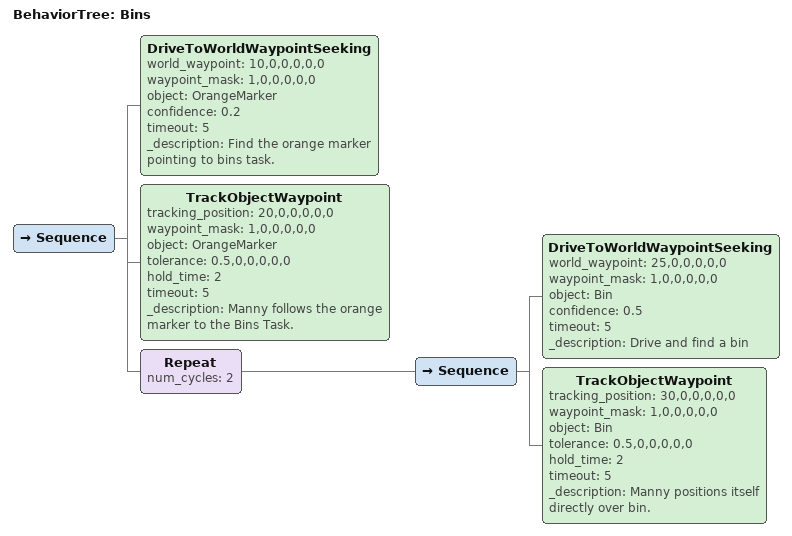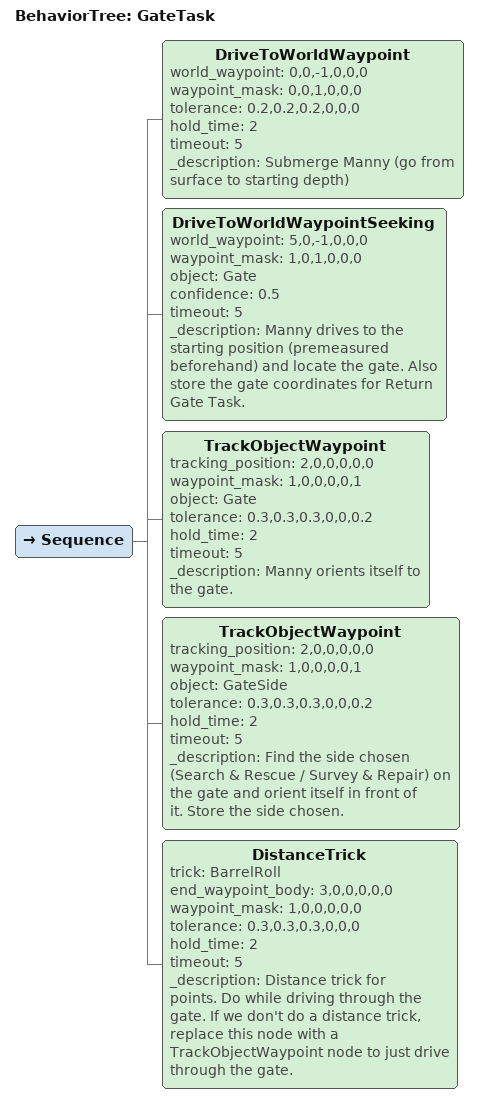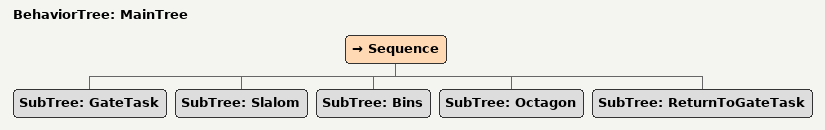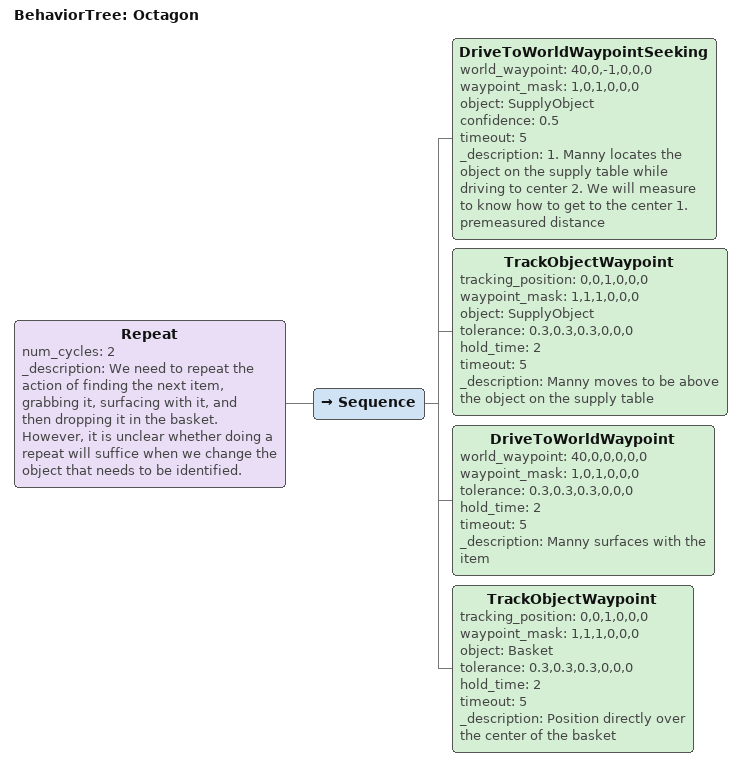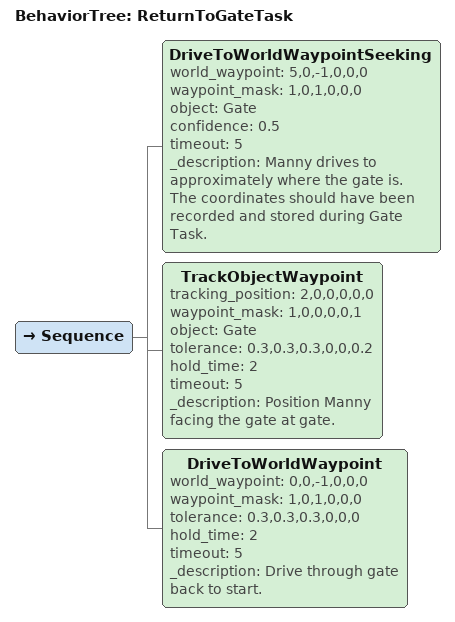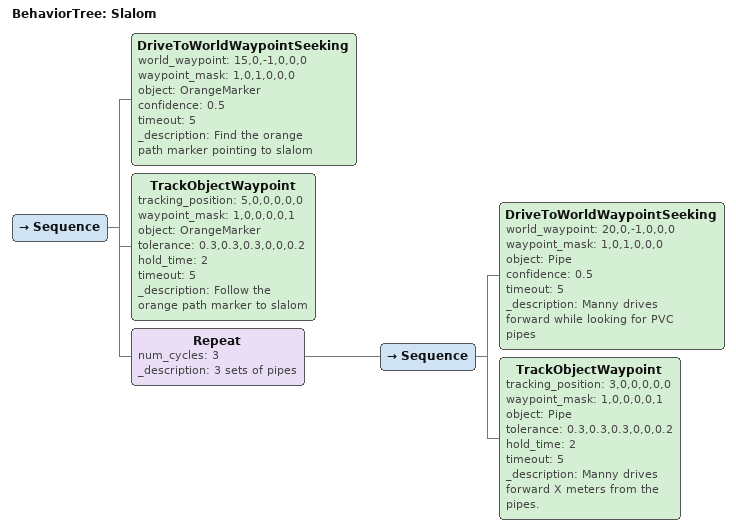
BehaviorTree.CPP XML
<?xml version="1.0" encoding="UTF-8"?>
<root BTCPP_format="4"
      main_tree_to_execute="MainTree">
  <BehaviorTree ID="Bins">
    <Sequence>
      <DriveToWorldWaypointSeeking world_waypoint="10,0,0,0,0,0"
                                   waypoint_mask="1,0,0,0,0,0"
                                   object="OrangeMarker"
                                   confidence="0.2"
                                   timeout="5"
                                   _description="Find the orange marker pointing to bins task."/>
      <TrackObjectWaypoint tracking_position="20,0,0,0,0,0"
                           waypoint_mask="1,0,0,0,0,0"
                           object="OrangeMarker"
                           tolerance="0.5,0,0,0,0,0"
                           hold_time="2"
                           timeout="5"
                           _description="Manny follows the orange marker to the Bins Task."/>
      <Repeat num_cycles="2">
        <Sequence>
          <DriveToWorldWaypointSeeking world_waypoint="25,0,0,0,0,0"
                                       waypoint_mask="1,0,0,0,0,0"
                                       object="Bin"
                                       confidence="0.5"
                                       timeout="5"
                                       _description="Drive and find a bin"/>
          <TrackObjectWaypoint tracking_position="30,0,0,0,0,0"
                               waypoint_mask="1,0,0,0,0,0"
                               object="Bin"
                               tolerance="0.5,0,0,0,0,0"
                               hold_time="2"
                               timeout="5"
                               _description="Manny positions itself directly over bin."/>
        </Sequence>
      </Repeat>
    </Sequence>
  </BehaviorTree>

  <BehaviorTree ID="GateTask">
    <Sequence>
      <DriveToWorldWaypoint world_waypoint="0,0,-1,0,0,0"
                            waypoint_mask="0,0,1,0,0,0"
                            tolerance="0.2,0.2,0.2,0,0,0"
                            hold_time="2"
                            timeout="5"
                            _description="Submerge Manny (go from surface to starting depth)"/>
      <DriveToWorldWaypointSeeking world_waypoint="5,0,-1,0,0,0"
                                   waypoint_mask="1,0,1,0,0,0"
                                   object="Gate"
                                   confidence="0.5"
                                   timeout="5"
                                   _description="Manny drives to the starting position (premeasured beforehand) and locate the gate. Also store the gate coordinates for Return Gate Task."/>
      <TrackObjectWaypoint tracking_position="2,0,0,0,0,0"
                           waypoint_mask="1,0,0,0,0,1"
                           object="Gate"
                           tolerance="0.3,0.3,0.3,0,0,0.2"
                           hold_time="2"
                           timeout="5"
                           _description="Manny orients itself to the gate."/>
      <TrackObjectWaypoint tracking_position="2,0,0,0,0,0"
                           waypoint_mask="1,0,0,0,0,1"
                           object="GateSide"
                           tolerance="0.3,0.3,0.3,0,0,0.2"
                           hold_time="2"
                           timeout="5"
                           _description="Find the side chosen (Search &amp; Rescue / Survey &amp; Repair) on the gate and orient itself in front of it. Store the side chosen."/>
      <DistanceTrick trick = "BarrelRoll"
                     end_waypoint_body ="3,0,0,0,0,0"
                     waypoint_mask="1,0,0,0,0,0"
                     tolerance="0.3,0.3,0.3,0,0,0"
                     hold_time="2"
                     timeout="5"
                     _description="Distance trick for points. Do while driving through the gate. &#10;&#10;If we don&apos;t do a distance trick, replace this node with a TrackObjectWaypoint node to just drive through the gate."/>
    </Sequence>
  </BehaviorTree>

  <BehaviorTree ID="MainTree">
    <Sequence>
      <SubTree ID="GateTask"/>
      <SubTree ID="Slalom"/>
      <SubTree ID="Bins"/>
      <SubTree ID="Octagon"/>
      <SubTree ID="ReturnToGateTask"/>
    </Sequence>
  </BehaviorTree>

  <BehaviorTree ID="Octagon">
    <Repeat num_cycles="2"
            _description="We need to repeat the action of finding the next item, grabbing it, surfacing with it, and then dropping it in the basket. However, it is unclear whether doing a repeat will suffice when we change the object that needs to be identified.">
      <Sequence>
        <DriveToWorldWaypointSeeking world_waypoint="40,0,-1,0,0,0"
                                     waypoint_mask="1,0,1,0,0,0"
                                     object="SupplyObject"
                                     confidence="0.5"
                                     timeout="5"
                                     _description="1. Manny locates the object on the supply table while driving to center&#10;2. We will measure to know how to get to the center&#10;    1. premeasured distance"/>
        <TrackObjectWaypoint tracking_position="0,0,1,0,0,0"
                             waypoint_mask="1,1,1,0,0,0"
                             object="SupplyObject"
                             tolerance="0.3,0.3,0.3,0,0,0"
                             hold_time="2"
                             timeout="5"
                             _description="Manny moves to be above the object on the supply table"/>
        <DriveToWorldWaypoint world_waypoint="40,0,0,0,0,0"
                              waypoint_mask="1,0,1,0,0,0"
                              tolerance="0.3,0.3,0.3,0,0,0"
                              hold_time="2"
                              timeout="5"
                              _description="Manny surfaces with the item"/>
        <TrackObjectWaypoint tracking_position="0,0,1,0,0,0"
                             waypoint_mask="1,1,1,0,0,0"
                             object="Basket"
                             tolerance="0.3,0.3,0.3,0,0,0"
                             hold_time="2"
                             timeout="5"
                             _description="Position directly over the center of the basket"/>
      </Sequence>
    </Repeat>
  </BehaviorTree>

  <BehaviorTree ID="ReturnToGateTask">
    <Sequence>
      <DriveToWorldWaypointSeeking world_waypoint="5,0,-1,0,0,0"
                                   waypoint_mask="1,0,1,0,0,0"
                                   object="Gate"
                                   confidence="0.5"
                                   timeout="5"
                                   _description="Manny drives to approximately where the gate is. The coordinates should have been recorded and stored during Gate Task."/>
      <TrackObjectWaypoint tracking_position="2,0,0,0,0,0"
                           waypoint_mask="1,0,0,0,0,1"
                           object="Gate"
                           tolerance="0.3,0.3,0.3,0,0,0.2"
                           hold_time="2"
                           timeout="5"
                           _description="Position Manny facing the gate at gate."/>
      <DriveToWorldWaypoint world_waypoint="0,0,-1,0,0,0"
                            waypoint_mask="1,0,1,0,0,0"
                            tolerance="0.3,0.3,0.3,0,0,0"
                            hold_time="2"
                            timeout="5"
                            _description="Drive through gate back to start."/>
    </Sequence>
  </BehaviorTree>

  <BehaviorTree ID="Slalom">
    <Sequence>
      <DriveToWorldWaypointSeeking world_waypoint="15,0,-1,0,0,0"
                                   waypoint_mask="1,0,1,0,0,0"
                                   object="OrangeMarker"
                                   confidence="0.5"
                                   timeout="5"
                                   _description="Find the orange path marker pointing to slalom"/>
      <TrackObjectWaypoint tracking_position="5,0,0,0,0,0"
                           waypoint_mask="1,0,0,0,0,1"
                           object="OrangeMarker"
                           tolerance="0.3,0.3,0.3,0,0,0.2"
                           hold_time="2"
                           timeout="5"
                           _description="Follow the orange path marker to slalom"/>
      <Repeat num_cycles="3"
              _description="3 sets of pipes">
        <Sequence>
          <DriveToWorldWaypointSeeking world_waypoint="20,0,-1,0,0,0"
                                       waypoint_mask="1,0,1,0,0,0"
                                       object="Pipe"
                                       confidence="0.5"
                                       timeout="5"
                                       _description="Manny drives forward while looking for PVC pipes"/>
          <TrackObjectWaypoint tracking_position="3,0,0,0,0,0"
                               waypoint_mask="1,0,0,0,0,1"
                               object="Pipe"
                               tolerance="0.3,0.3,0.3,0,0,0.2"
                               hold_time="2"
                               timeout="5"
                               _description="Manny drives forward X meters from the pipes."/>
        </Sequence>
      </Repeat>
    </Sequence>
  </BehaviorTree>

</root>
